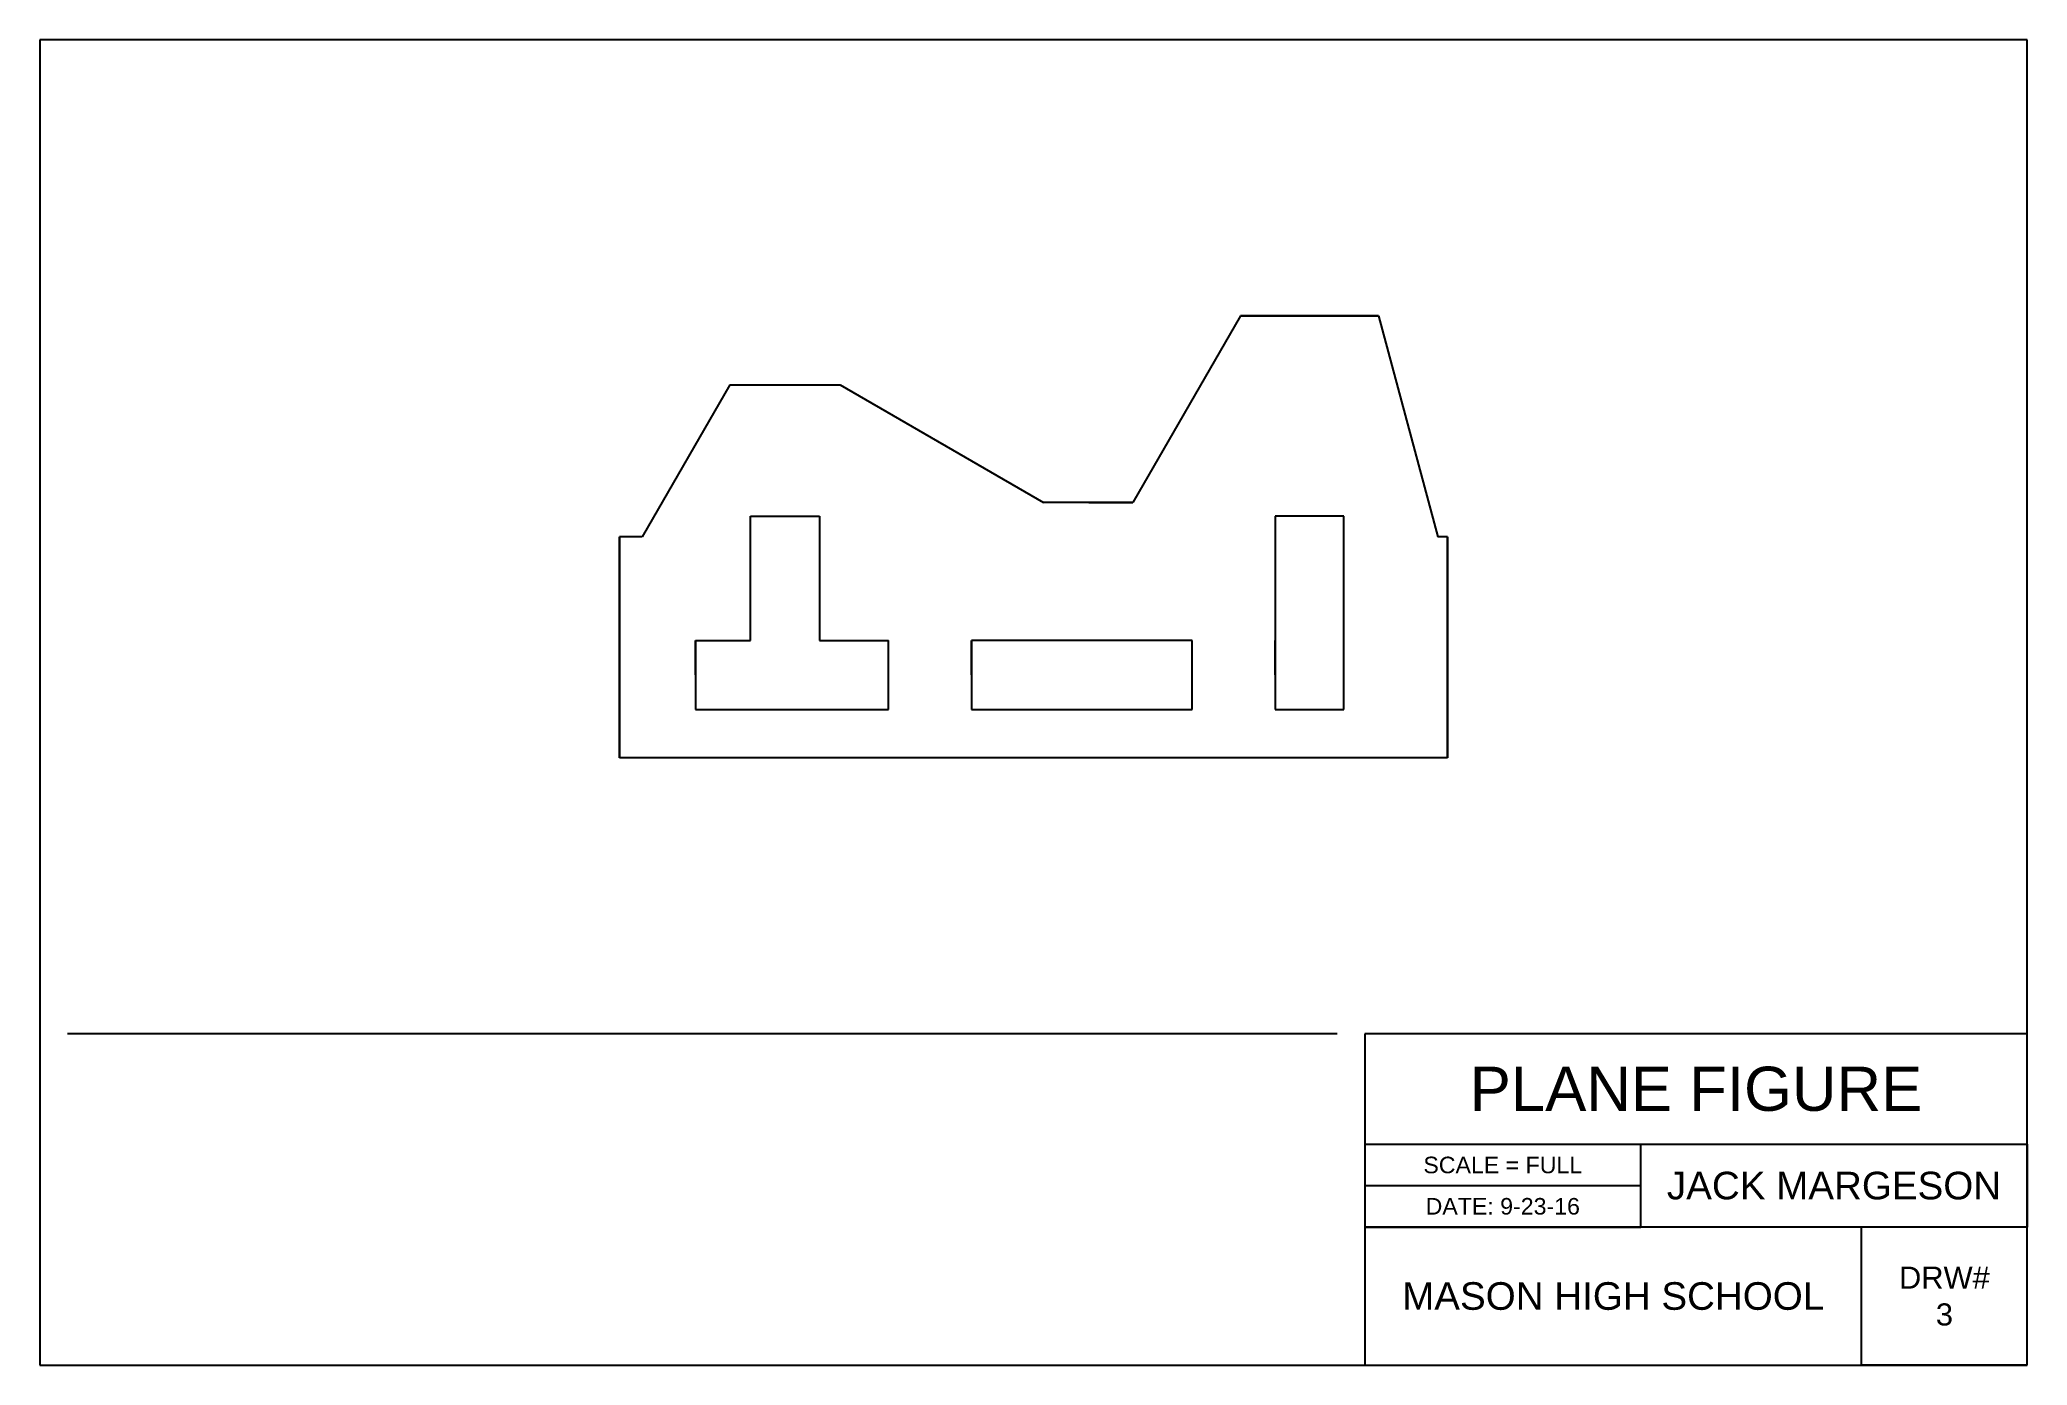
# Model space of a CAD drawing. Header units: inches. Extents: x 0 to 18, y 0 to 12.
import ezdxf

# ---------------------------------------------------------------- set-up
doc = ezdxf.new("R2010")
doc.units = ezdxf.units.IN
doc.header["$MEASUREMENT"] = 0
doc.styles.get("Standard").update_dxf_attribs({"font": 'arial.ttf'})

msp = doc.modelspace()

# ---------------------------------------------------------------- linework, layer by layer
for p, q in [((18, 12), (0, 12)), ((0, 12), (0, 0)), ((18, 0), (18, 12)), ((10.875, 9.5), (9.901, 7.812)), ((10.875, 9.5), (12.125, 9.5)), ((12.125, 9.5), (10.875, 9.5)), ((12.125, 9.5), (12.661, 7.5)), ((6.25, 8.875), (5.456, 7.5)), ((6.25, 8.875), (7.25, 8.875)), ((7.25, 8.875), (9.09, 7.812)), ((9.901, 7.812), (9.09, 7.812)), ((9.5, 7.812), (9.901, 7.812)), ((6.438, 6.562), (6.438, 7.688)), ((6.438, 7.688), (7.062, 7.688)), ((7.062, 7.688), (7.062, 6.562)), ((11.812, 7.688), (11.188, 7.688)), ((11.188, 7.688), (11.188, 6.562)), ((11.812, 5.938), (11.812, 7.688)), ((5.25, 5.5), (5.25, 7.5)), ((5.25, 5.5), (5.25, 7.5)), ((5.456, 7.5), (5.25, 7.5)), ((5.25, 7.5), (5.25, 7.5)), ((5.25, 7.5), (5.25, 5.5)), ((12.75, 7.5), (12.661, 7.5)), ((12.75, 7.5), (12.75, 5.5)), ((12.75, 5.5), (12.75, 7.5)), ((5.938, 6.25), (5.938, 6.562)), ((5.938, 6.562), (5.938, 5.938)), ((5.938, 6.562), (6.438, 6.562)), ((7.062, 6.562), (7.688, 6.562)), ((7.688, 5.938), (7.688, 6.562)), ((8.438, 6.25), (8.438, 6.562)), ((8.438, 6.562), (8.438, 5.938)), ((10.438, 6.562), (8.438, 6.562)), ((10.438, 5.938), (10.438, 6.562)), ((11.188, 6.25), (11.188, 6.562)), ((11.188, 6.562), (11.188, 5.938)), ((5.938, 5.938), (7.688, 5.938)), ((8.438, 5.938), (10.438, 5.938)), ((11.188, 5.938), (11.812, 5.938)), ((12.75, 5.5), (5.25, 5.5)), ((11.75, 3), (0.25, 3)), ((18, 3), (12, 3)), ((12, 3), (12, 0)), ((12, 3), (12, 2)), ((18, 0), (18, 3)), ((12, 2), (18, 2)), ((14.5, 1.25), (14.5, 2)), ((18, 2), (18, 1.25)), ((14.5, 1.625), (12, 1.625)), ((18, 1.25), (12, 1.25)), ((12, 1.25), (14.5, 1.25)), ((16.5, 0), (16.5, 1.25)), ((0, 0), (18, 0)), ((18, 0), (16.5, 0))]:
    msp.add_line(p, q)

# ---------------------------------------------------------------- texts
at = {"attachment_point": 5}
for s, width, insert, char_height in [('PLANE FIGURE', 6, (15, 2.5), 0.4), ('SCALE = FULL', 2.5, (13.25, 1.812), 0.15), ('JACK MARGESON', 3.5, (16.25, 1.625), 0.25), ('DATE: 9-23-16', 2.5, (13.25, 1.438), 0.15), ('MASON HIGH SCHOOL', 4.5, (14.25, 0.625), 0.25), ('DRW#\\P3', 1.5, (17.25, 0.625), 0.2)]:
    msp.add_mtext_dynamic_manual_height_columns(s, width=width, gutter_width=1, heights=[0], dxfattribs=dict(at, insert=insert, char_height=char_height))

doc.saveas('drawing.dxf')
